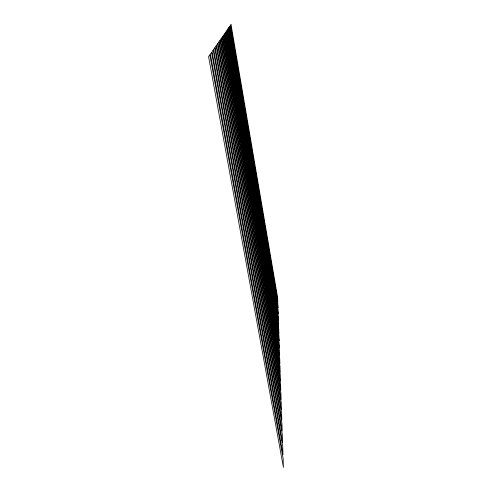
<?xml version="1.0" encoding="UTF-8"?>
<svg xmlns="http://www.w3.org/2000/svg" width="492" height="492" viewBox="0 0 492 492"><rect width="100%" height="100%" fill="white"/><g stroke="black" fill="none" stroke-linecap="round" stroke-linejoin="round"><path stroke-width="0.74" d="M209.85 54.858L208.577 56.672L283.423 467.4L283.115 458.384L209.85 54.858M211.572 52.392L210.379 54.102L282.986 454.626L282.697 446.066L211.572 52.392M213.196 50.079L212.07 51.685L282.574 442.493L282.297 434.356L213.196 50.079M214.721 47.89L213.663 49.409L282.187 430.961L281.922 423.218L214.721 47.89M216.166 45.83L215.164 47.263L281.811 419.977L281.559 412.597L216.166 45.83M217.532 43.88L216.585 45.233L281.455 409.51L281.215 402.474L217.532 43.88M218.829 42.029L217.931 43.314L281.117 399.529L280.889 392.807L218.829 42.029M220.053 40.276L219.204 41.494L280.791 389.99L280.575 383.563L220.053 40.276M221.222 38.61L220.41 39.766L280.483 380.869L280.274 374.719L221.222 38.61M222.329 37.023L221.56 38.124L280.188 372.137L279.985 366.245L222.329 37.023M223.386 35.516L222.655 36.568L279.899 363.772L279.708 358.127L223.386 35.516M224.395 34.077L223.694 35.08L279.628 355.759L279.444 350.335L224.395 34.077M225.354 32.706L224.684 33.659L279.37 348.059L279.192 342.856L225.354 32.706M226.271 31.39L225.637 32.306L279.118 340.667L278.946 335.667L226.271 31.39M227.15 30.135L226.541 31.008L278.878 333.564L278.712 328.748L227.15 30.135M227.993 28.936L227.409 29.772L278.644 326.725L278.484 322.094L227.993 28.936M228.798 27.786L228.239 28.585L278.417 320.144L278.269 315.686L228.798 27.786M229.573 26.679L229.032 27.447L278.201 313.804L278.06 309.505L229.573 26.679M230.311 25.621L229.795 26.359L277.998 307.691L277.857 303.546L230.311 25.621M231.025 24.6L230.533 25.307L277.796 301.799L277.66 297.789L231.025 24.6"/></g></svg>
